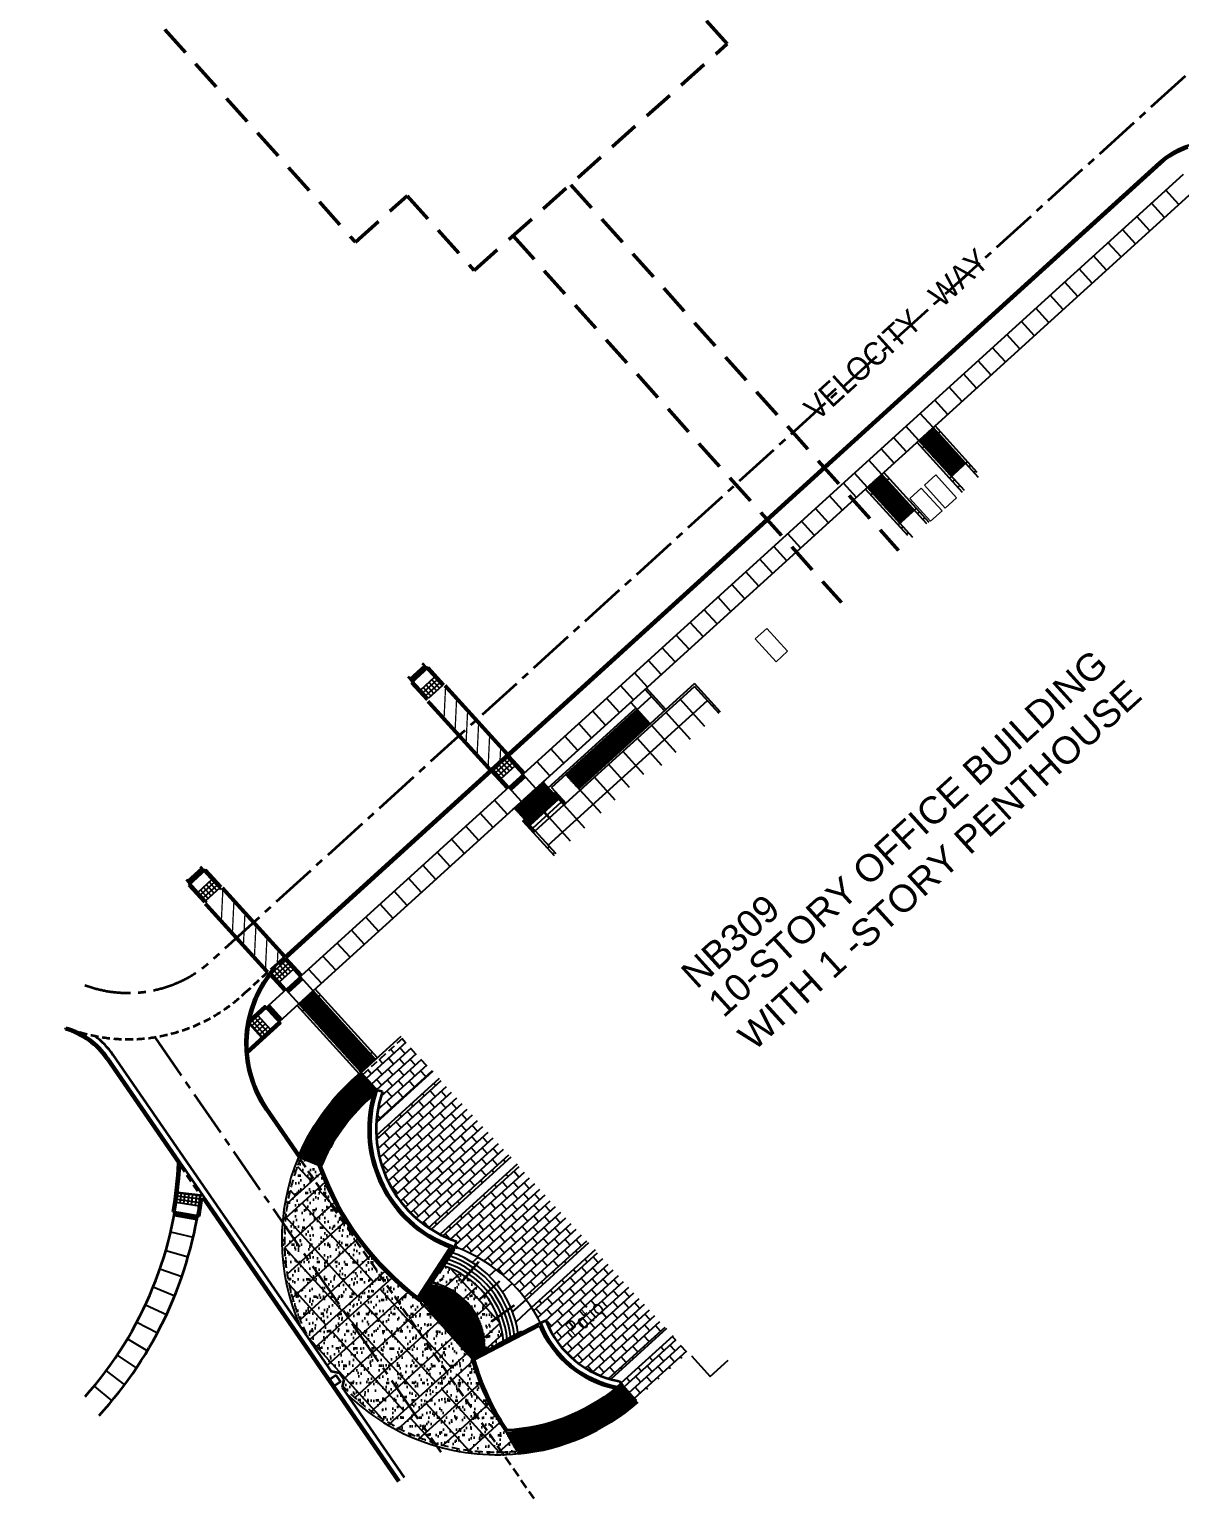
# Model space of a CAD drawing. Header units: inches. Extents: x 116991 to 143285, y 234914 to 262116.
# Drawn here: x 120919 to 124494, y 249921 to 254486 of the extents above; entities that cross this region are included whole.
import ezdxf

# ---------------------------------------------------------------- set-up
doc = ezdxf.new("R2010")
doc.units = ezdxf.units.IN
doc.header["$LTSCALE"] = 192
doc.header["$MEASUREMENT"] = 0
for name, pattern in [('CENTER2', [1.125, 0.75, -0.125, 0.125, -0.125]), ('DASHED', [0.75, 0.5, -0.25]), ('HIDDEN2', [0.1875, 0.125, -0.0625])]:
    doc.linetypes.add(name, pattern=pattern)
for name, color, linetype, lineweight in [('A-Anno-Note', 2, 'Continuous', 50), ('A-Anno-Text', 3, 'Continuous', 50), ('A-Anno-Text-Street', 3, 'Continuous', 50), ('A-Anno-Titl-Note-Office', 2, 'Continuous', 25), ('A-BLDG-Future', 4, 'DASHED', 50), ('C-CTLN', 2, 'CENTER2', 35), ('C-HINGE-SLAB-HTCH', 15, 'Continuous', 35), ('C-SITE', 3, 'Continuous', 35), ('C-SITE-CONC-HTCH', 190, 'Continuous', 35), ('C-SITE-GTTR', 140, 'Continuous', 35), ('C-SITE-WALK-PANT', 10, 'Continuous', 35), ('C-stlmt-vlt', 1, 'Continuous', 18)]:
    doc.layers.add(name, color=color, linetype=linetype, lineweight=lineweight)
for name, color, linetype in [('L-site-cm', 154, 'Continuous'), ('L-SITE-PAVE', 2, 'Continuous'), ('L-site-pvng-htch', 15, 'Continuous'), ('L-site-rail', 10, 'Continuous'), ('L-Site-Score', 11, 'Continuous')]:
    doc.layers.add(name, color=color, linetype=linetype)
doc.styles.add('lc', font='simplex.shx', dxfattribs={"width": 0.8})
doc.styles.add('Schedule-Header', font='arial.ttf')
pattern_1 = [(42.25277777791469, (123336.9643797866, 252610.1757798844), (-16.13766464241032, 17.7644527044629), []), (132.2527777778063, (123336.9643797866, 252610.1757798844), (-33.90211734687323, 1.626788062052576), [23.99999999999999, -23.99999999999999])]
pattern_2 = [(42.25277777780632, (4.463799996301532e-07, -2.165616024285555e-07), (-16.13766464237673, 17.76445270449343), []), (132.2527777778063, (4.463799996301532e-07, -2.165616024285555e-07), (-33.90211734687015, 1.626788062116702), [23.99999999999999, -23.99999999999999])]
pattern_3 = [(87.25277777770461, (0, 0), (-3.745690167586239, 0.1797363859872809), [])]
pattern_4 = [(87.25277777770461, (-4.441113176115323, -4.034416160546243), (-3.745690167586239, 0.1797363859872809), [])]

msp = doc.modelspace()

# ---------------------------------------------------------------- hatches: boundary and pattern name
at = {"layer": 'C-HINGE-SLAB-HTCH'}
h = msp.add_hatch(dxfattribs=at)
h.set_pattern_fill('ANSI31', color=256, scale=30)
h.set_pattern_definition([(87.25277777770461, (159.8801735223824, 145.2388726013014), (-3.745690167586239, 0.1797363859872809), [])])
h.paths.add_polyline_path([(123683.4276056135, 253208.6239268507), (123727.8387373748, 253248.9680884566), (123828.6991414326, 253137.9402590059), (123784.2880096713, 253097.5960974)])
h = msp.add_hatch(dxfattribs=at)
h.set_pattern_fill('ANSI31', color=256, scale=30)
h.set_pattern_definition(pattern_3)
h.paths.add_polyline_path([(123523.5474320911, 253063.3850542494), (123567.9585638524, 253103.7292158553), (123668.8189679102, 252992.7013864046), (123624.4078361489, 252952.3572247987)])
h = msp.add_hatch(dxfattribs=at)
h.set_pattern_fill('ANSI31', color=256, scale=30)
h.set_pattern_definition([(87.25277777770461, (1.3448053868633, -1.480371058685705), (-3.745690167586239, 0.1797363859872809), [])])
h.paths.add_polyline_path([(122585.9541489064, 252171.0986680877), (122808.0098077128, 252372.8194761169), (122848.3539680669, 252328.4083457335), (122626.2983092605, 252126.6875377043)])
h = msp.add_hatch(dxfattribs=at)
h.set_pattern_fill('ANSI31', color=256, scale=30)
h.set_pattern_definition(pattern_3)
h.paths.add_polyline_path([(122426.6156081656, 252066.9052754086), (122515.4378716882, 252147.5935986203), (122563.8508639527, 252094.3002423368), (122475.0286004301, 252013.6119191251)])
h = msp.add_hatch(dxfattribs=at)
h.set_pattern_fill('ANSI31', color=256, scale=30)
h.set_pattern_definition([(87.25277777770461, (-1673.965958276793, -1707.111485731264), (-3.745690167586239, 0.1797363859872809), [])])
h.paths.add_polyline_path([(121756.7899021194, 251458.4191715707), (121801.2010338808, 251498.7633331766), (121994.8530096334, 251285.5899006733), (121950.4418778721, 251245.2457390674)])
h = msp.add_hatch(dxfattribs=at)
h.set_pattern_fill('ANSI31', color=256, scale=30)
h.set_pattern_definition(pattern_4)
edge = h.paths.add_edge_path()
edge.add_line((121996.1652610261, 251194.913123071), (121968.0781303505, 251169.398084519))
edge.add_arc((122371.4606477511, 250725.3510203798), 599.9127024118671, 132.2527262266682, 157.3654387429642)
edge.add_line((121817.75427797, 250956.2287078659), (121762.3695872016, 250979.3262982929))
edge.add_arc((122371.5197464491, 250725.2867669422), 660.0000000000405, 132.2527777785375, 157.361947448212, ccw=False)
edge.add_line((121927.7339687774, 251213.8092163101), (121955.8210994201, 251239.3242548323))
edge.add_line((121955.8210994201, 251239.3242548323), (121996.1652610261, 251194.913123071))
h = msp.add_hatch(dxfattribs=at)
h.set_pattern_fill('ANSI31', color=256, scale=30, angle=180)
h.set_pattern_definition([(267.2527777777046, (244156.7910563197, 501416.2273172528), (3.745690167586239, -0.1797363859872814), [])])
edge = h.paths.add_edge_path()
edge.add_line((122149.960513436, 250561.5258799958), (122166.459981138, 250586.9735196633))
edge.add_arc((122139.2568028657, 250394.1355552393), 194.7472552599718, -5.10373334694799, 81.97040838720648, ccw=False)
edge.add_line((122333.231938038, 250376.8109956156), (122294.3282888851, 250356.5903615759))
edge.add_arc((123771.0742993591, 251775.4862610628), 2047.936608645794, 217.3851564699573, 223.8554778432173, ccw=False)
edge.add_line((122143.8413233419, 250532.0405667144), (122132.5514804814, 250534.6753896922))
edge.add_line((122132.5514804814, 250534.6753896922), (122149.960513436, 250561.5258799958))
h = msp.add_hatch(dxfattribs=at)
h.set_pattern_fill('ANSI31', color=256, scale=30)
h.set_pattern_definition(pattern_4)
edge = h.paths.add_edge_path()
edge.add_arc((122373.2681595634, 250717.3117679154), 591.9493594581027, 272.7240644383629, 311.2584009769951)
edge.add_line((122763.6327437645, 250272.317907773), (122804.5856601155, 250227.2366545838))
edge.add_arc((122371.7060553289, 250724.8530245183), 659.5504558917041, 275.4705156561354, 311.02021246990955, ccw=False)
edge.add_line((122434.5833153673, 250068.3065645956), (122401.4011353308, 250126.0313100637))
at = {"layer": 'C-SITE-CONC-HTCH'}
h = msp.add_hatch(dxfattribs=at)
h.set_pattern_fill('AR-SAND', color=256, scale=20)
h.set_pattern_definition([(79.7527777777046, (-2.764863893389702e-10, 8.731149137020111e-11), (-26.84456528339259, 27.67700335559601), [0, -30.4, 0, -34, 0, -32.5]), (49.75277777770459, (-2.764863893389702e-10, 8.731149137020111e-11), (-11.75311016174844, 65.57828605205998), [0, -16.4, 0, -27.4, 0, -10.5]), (9.752777777704592, (-18.20856402241162, -16.54110625831651), (46.02475159173679, 41.96292250211992), [0, -10, 0, -36, 0, -47]), (359.7527777777046, (-18.20856402241162, -16.54110625831651), (32.6987999658669, 53.41940756684056), [0, -5, 0, -23.6, 0, -27])])
edge = h.paths.add_edge_path()
edge.add_line((122211.2101691436, 250641.7750954542), (122137.9307020282, 250528.7539054576))
edge.add_arc((122657.0362290505, 251255.5275074448), 893.1239649290101, 214.5009793780795, 234.4632866216652, ccw=False)
edge.add_arc((125028.0102210348, 252431.5097574169), 3533.015340349829, 204.6812632516353, 208.4272554673013, ccw=False)
edge.add_line((121817.75427797, 250956.2287078658), (121754.9271022103, 250982.2644139677))
edge.add_arc((122371.5197464474, 250725.2867669421), 667.9999999985605, 157.3750643152811, 203.6243191304025)
edge.add_line((121759.5030099446, 250457.5938192605), (121857.2764204084, 250315.7484639192))
edge.add_line((121857.2764204084, 250315.7484639192), (121882.3123229352, 250311.1437289251))
edge.add_line((121882.3123229352, 250311.1437289251), (121896.0474586019, 250292.0050635261))
edge.add_line((121896.0474586019, 250292.0050635261), (121891.3283663042, 250266.3474013731))
edge.add_line((121891.3283663042, 250266.3474013731), (121903.581423098, 250248.5712065294))
edge.add_arc((122374.8145015329, 250734.68085447), 677.0252610000153, 225.8902726523608, 275.4554900828273)
edge.add_arc((123208.8312697995, 250611.2870618972), 946.2997348564519, 195.524571601887, 215.5778105708947, ccw=False)
edge.add_arc((122255.1355155644, 250554.9232148003), 201.32762539456, 282.0182374829253, 312.9091454782359)
edge.add_arc((122128.0794350348, 250390.497356503), 264.6719120835017, 3.675427270661316, 71.69412854991657)
at = {"layer": 'L-site-pvng-htch'}
h = msp.add_hatch(dxfattribs=at)
h.set_pattern_fill('AR-B816', color=256, scale=2.999999999999999, angle=1.017204998225662e-10, style=0)
h.set_pattern_definition(pattern_2)
edge = h.paths.add_edge_path()
edge.add_line((122079.3662384329, 251351.5556898968), (121955.8210994602, 251239.3242547881))
edge.add_line((121955.8210994602, 251239.3242547881), (121996.1652610661, 251194.9131230269))
edge.add_line((121996.1652610661, 251194.9131230269), (121999.5272744932, 251191.2121954242))
edge.add_line((121999.5272744932, 251191.2121954242), (122016.3561408583, 251185.6110787044))
edge.add_arc((122362.6585403559, 251067.1743804198), 365.9953598044509, 161.1191227821787, 176.5435382600546)
edge.add_line((121997.3289626474, 251089.2402601825), (122172.8307284294, 251248.6703697084))
edge.add_line((122172.8307284294, 251248.6703697084), (122079.3662384329, 251351.5556898968))
h = msp.add_hatch(dxfattribs=at)
h.set_pattern_fill('AR-B816', color=256, scale=2.999999999999999, angle=1.017204998225662e-10, style=0)
h.set_pattern_definition(pattern_1)
edge = h.paths.add_edge_path()
edge.add_line((122193.0028091923, 251226.4648038718), (121997.138047221, 251048.5364490532))
edge.add_arc((122362.6585366749, 251067.1743809575), 365.9953561402602, 182.9189903718316, 207.0880237469143)
edge.add_arc((122362.6585366767, 251067.1743809587), 365.9953561424268, 207.0880237469458, 237.786987612618)
edge.add_line((122167.5579629794, 250757.5159128672), (122414.8956980254, 250982.2035791853))
edge.add_line((122414.8956980254, 250982.2035791853), (122193.0028091923, 251226.4648038718))
h = msp.add_hatch(dxfattribs=at)
h.set_pattern_fill('AR-B816', color=256, scale=2.999999999999999, angle=1.017204998225662e-10, style=0)
h.set_pattern_definition(pattern_1)
edge = h.paths.add_edge_path()
edge.add_line((122435.0677788284, 250959.9980133049), (122194.946823733, 250741.8662469391))
edge.add_arc((122407.5622173777, 251166.7274916463), 475.0919730629039, 243.4150180364992, 249.1961607701745)
edge.add_line((122238.8239905516, 250722.6106222567), (122247.0507418943, 250719.9381700173))
edge.add_arc((121901.0743723061, 250821.3530017225), 360.5337937048506, 340.73191107193287, 343.66274245697224, ccw=False)
edge.add_arc((122081.1750212929, 250254.2407950354), 475.9261837335755, 36.740158243365215, 70.32488924682872, ccw=False)
edge.add_line((122462.5615981847, 250538.9336318436), (122656.9606676615, 250715.7367886184))
edge.add_line((122656.9606676615, 250715.7367886184), (122435.0677788284, 250959.9980133049))
h = msp.add_hatch(dxfattribs=at)
h.set_pattern_fill('AR-B816', color=256, scale=2.999999999999999, angle=1.017204998225662e-10, style=0)
h.set_pattern_definition([(42.25277777791469, (92134.58722496351, 216576.9815134578), (-16.13766464241032, 17.7644527044629), []), (132.2527777778063, (92134.58722496351, 216576.9815134578), (-33.90211734687323, 1.626788062052576), [23.99999999999999, -23.99999999999999])])
edge = h.paths.add_edge_path()
edge.add_line((122677.1327484646, 250693.5312227379), (122479.8247019845, 250514.2917528643))
edge.add_arc((121635.6128422722, 249981.537034234), 998.259111805072, 29.127638581640326, 32.25469409801582, ccw=False)
edge.add_line((122507.62963197, 250467.4464628181), (122524.1674105041, 250473.9574617752))
edge.add_arc((122808.8944074149, 250586.0557388302), 305.999160927838, 201.4897789784004, 254.1857826938246)
edge.add_line((122725.5038213812, 250291.6385235565), (122899.0256372977, 250449.2699980515))
edge.add_line((122899.0256372977, 250449.2699980515), (122677.1327484646, 250693.5312227379))
h = msp.add_hatch(dxfattribs=at)
h.set_pattern_fill('AR-B816', color=256, scale=2.999999999999999, angle=1.017204998225662e-10, style=0)
h.set_pattern_definition(pattern_2)
edge = h.paths.add_edge_path()
edge.add_line((122764.0842218335, 250271.8209175962), (122756.9498474816, 250279.6744861615))
edge.add_line((122756.9498474816, 250279.6744861615), (122919.1977181005, 250427.0644321708))
edge.add_line((122919.1977181005, 250427.0644321708), (122966.938309335, 250374.5112595872))
edge.add_line((122966.938309335, 250374.5112595872), (122819.7466372914, 250240.79873373))
edge.add_arc((122283.9329456323, 250824.5268225139), 792.3602676842328, 311.078383192205, 312.5493380883291, ccw=False)
edge.add_line((122804.5856601155, 250227.2366545838), (122764.0842218335, 250271.8209175962))

# ---------------------------------------------------------------- linework, layer by layer
for p in [(122276.1704459287, 250609.9755801611), (122335.1650191679, 250555.5377921338), (122375.0736206869, 250485.887695495)]:
    msp.add_point(p)
at = {"layer": 'A-BLDG-Future'}
for p, q in [((122601.9530143557, 254003.740374448), (123620.128268152, 252867.408802776)), ((122423.2090732163, 253843.5823165613), (123442.4795872284, 252706.028382867))]:
    msp.add_line(p, q, dxfattribs=at)
at = {"layer": 'A-BLDG-Future', "elevation": 1589.872650146478}
msp.add_lwpolyline([(121351.76314176, 256720.9186253995), (121280.2655653042, 256656.8554022448), (121136.1233132064, 256817.7249492702), (120251.3408045667, 256024.942562732), (120731.8149782264, 255488.7107393139), (120570.945431201, 255344.568487216), (121932.2889232365, 253825.244987532), (122093.1584702619, 253969.3872396298), (122301.3639455144, 253737.0201161487), (123087.8372865273, 254441.7155708494), (122967.7187431124, 254575.7735267039), (123137.5254871948, 254727.9236816961)], close=True, dxfattribs=at)
at = {"layer": 'C-CTLN'}
for p, q in [((124670.7276933993, 254486.4973093578), (121483.8309092768, 251591.4420882659)), ((121308.7017703847, 251354.7543023868), (122197.7340284449, 250064.9854791825))]:
    msp.add_line(p, q, dxfattribs=at)
msp.add_arc((121226.4817058281, 251876.3133699757), 384.0000000000064, 249.4638905258779, 312.0943098757016, dxfattribs=at)
at = {"layer": 'C-SITE'}
for p, q in [((124430.0290798676, 254073.2949649256), (121708.4094621873, 251600.9089362276)), ((122158.7593300125, 252504.488427566), (122105.465971899, 252456.0754336388)), ((122202.7312107648, 252447.1606532886), (122140.476357272, 252515.6912260208)), ((122158.7593300125, 252504.488427566), (122207.1723239427, 252451.1950694491)), ((122158.3200790034, 252406.8164916826), (122096.6097413716, 252474.747657594)), ((122105.4659718991, 252456.0754336388), (122153.8789658292, 252402.782075522)), ((122452.8650127182, 252171.8116363716), (122400.4176026306, 252229.5461076613)), ((122408.4538809568, 252131.4674747658), (122356.0064708692, 252189.2019460554)), ((121470.6550863688, 251773.3983531421), (121407.0634122502, 251843.4005072529)), ((121466.7511895686, 251875.8512561313), (121413.4578314551, 251827.4382622042)), ((121515.0779063518, 251813.7296482728), (121451.2522633738, 251883.9893569201)), ((121466.7511895686, 251875.8512561313), (121515.1641834988, 251822.5578980144)), ((121413.4578314551, 251827.4382622042), (121461.8708253853, 251774.1449040873)), ((121760.8568722749, 251543.1744649379), (121708.4094621873, 251600.9089362276)), ((121765.2979854511, 251547.2088810985), (121716.884991524, 251600.502239212)), ((121716.4457405136, 251502.830303332), (121667.2842756751, 251556.9475833948)), ((121712.0046273375, 251498.7958871715), (121667.6531539975, 251547.618295369)), ((121031.7302597256, 251378.4970390892), (121033.410008136, 251384.2571124636)), ((121601.8095385346, 251398.6919651475), (121642.1537001405, 251354.2808333863)), ((121158.884215654, 251286.6567664833), (121381.4347317181, 250963.7902848624)), ((121163.8243219086, 251290.0619610729), (122069.2919034001, 249976.449494887)), ((121922.354747235, 251219.7307005495), (121950.4418778726, 251245.2457390671)), ((121927.7339687825, 251213.8092163147), (121955.8210994201, 251239.3242548323)), ((121997.2021882695, 251185.0469921633), (121973.457351936, 251163.4766003188)), ((121999.3244922569, 251191.4354195186), (122016.3561408583, 251185.6110787044)), ((121653.4135083142, 251129.535862615), (121754.9271022103, 250982.2644139677)), ((121658.3536145688, 251132.9410572045), (121757.6985569737, 250988.8157925754)), ((121762.3695872016, 250979.3262982929), (121754.9859489076, 250982.4055653395)), ((121451.2037921889, 250862.5724064156), (121379.7469841422, 250871.3998966467)), ((121451.2037921878, 250862.5724064063), (121456.1438984424, 250865.9776009961)), ((121456.3149848979, 250855.1573132808), (122064.3517413489, 249973.0443812447)), ((121364.9506911879, 250813.1099310979), (121447.6756106346, 250798.5295434987)), ((122126.1657728606, 250546.8842803791), (122226.5452727348, 250701.7026895958)), ((122127.7119763913, 250538.2401553491), (122235.6819417505, 250704.7655743942)), ((122132.5514804815, 250534.6753896936), (122241.5366832316, 250702.7666407865)), ((122241.5366832316, 250702.7666407865), (122247.0507418935, 250719.9381700148)), ((122507.5518336875, 250467.4158332789), (122524.1674105041, 250473.9574617752)), ((122294.3282888851, 250356.590361576), (122507.5518336874, 250467.4158332789)), ((122301.4028650713, 250353.5053942982), (122504.3414450285, 250458.9851332798)), ((122742.4669303602, 250263.8984646814), (122758.253522217, 250278.239392008)), ((122747.8461519077, 250257.9769804466), (122763.6327437644, 250272.3179077731)), ((122751.7047775002, 250285.4482954258), (122763.6327437645, 250272.3179077731))]:
    msp.add_line(p, q, dxfattribs=at)
at = {"layer": 'C-SITE', "linetype": 'HIDDEN2'}
for p, q in [((122360.0408870327, 252184.7608328761), (122404.4520187941, 252225.104994482)), ((121589.0528209924, 251492.4824352551), (121708.4094621874, 251600.9089362276)), ((121387.0586442453, 250955.6313603958), (121451.2037921993, 250862.5724064143))]:
    msp.add_line(p, q, dxfattribs=at)
at = {"layer": 'C-SITE', "color": 15, "linetype": 'DASHED', "ltscale": 0.3}
msp.add_line((121760.3419921281, 250974.408730292), (122486.5295151537, 249920.8878726333), dxfattribs=at)
at = {"layer": 'C-SITE'}
for points in [[(124518.9721091309, 254118.1574514891, 0.1060790302354106), (124434.0634960282, 254068.8538517494), (123426.6482355148, 253153.6931147345)], [(121996.165261026, 251194.913123071), (121968.0781303885, 251169.3980845536, 0.1100017984343916), (121817.7542779699, 250956.2287078658, 0.1100017984343916)]]:
    msp.add_lwpolyline(points, format="xyb", dxfattribs=at)
for points in [[(123426.6482355147, 253153.6931147345), (122408.8931319672, 252229.1394106458), (122457.3061258943, 252175.8460525322)], [(122404.0127677807, 252127.4330586052), (122355.5997738537, 252180.7264167187), (121716.8849915241, 251600.5022392121)], [(121596.9855804732, 251305.1429296053), (121699.4814744146, 251398.2527141371), (121651.0684804876, 251451.5460722507), (121603.8047124974, 251408.6105059124)], [(121655.1028966482, 251447.1049590745), (121601.8095385346, 251398.6919651475)], [(121695.447058254, 251402.6938273132), (121596.4484627648, 251312.7610744928)]]:
    msp.add_lwpolyline(points, dxfattribs=at)
msp.add_lwpolyline([(121872.4321104316, 250304.3333397449), (121852.6716854132, 250290.7125613866), (121866.2924637715, 250270.9521363681), (121886.05288879, 250284.5729147264)], close=True, dxfattribs=at)
for centre, radius, start, end in [((124591.405726291, 253895.6504378803), 240.0000000000122, 42.25277777770147, 132.2527777776842), ((121949.8198835916, 251333.8475379908), 360.0000000000195, 132.2527777774677, 214.578333333541), ((121949.8198835918, 251333.8475379909), 354.0000000001339, 142.8522704461132, 214.5783333335303), ((120966.2200717237, 251153.854177489), 240, 34.57833333355162, 73.74229788469763), ((120966.2200717237, 251153.854177489), 234, 34.57833333355162, 73.74229788469763), ((120535.2590762102, 250052.0614585516), 1422.818066716276, 68.97650330430491, 69.21849374609857), ((122371.5197464492, 250725.2867669418), 668.0000000003664, 132.2527777785218, 157.369580723047), ((122371.5197464489, 250725.2867669421), 659.9999999999941, 132.2527777785241, 157.3619474481993), ((122371.5218858242, 250725.3078362075), 591.9858435630861, 132.2542818816255, 157.3495279000927), ((122362.6585366757, 251067.1743809577), 389.9953561411446, 163.6244028117152, 249.5730713779417), ((122362.685311016, 251067.176324199), 384.0200611672277, 161.1207667710922, 252.8062512612613), ((122362.6215978499, 251067.1715991168), 365.9613053733303, 161.1168391151483, 251.5908386932709), ((120224.5285873992, 251014.1109887246), 1164, 318.2238708666966, 357.6085669834804), ((120224.5285873992, 251014.1109887246), 1158, 350.0041967520541, 357.5094368599495), ((122661.4300298372, 251257.9331937401), 895.9990910070221, 199.6774136149126, 233.8240539537165), ((122661.4300298372, 251257.9331937401), 889.9990910070221, 200.0170596579882, 233.0282536331253), ((120224.5285873992, 251014.1109887246), 1236, 317.5007272229066, 352.9575874481747), ((120224.5285873876, 251014.1109887166), 1242, 350.0041967514585, 352.6470032036853), ((122808.8944669756, 250586.0558046034), 305.9992404431003, 201.4897863523014, 259.2283722306399), ((122808.8944669756, 250586.0558046034), 329.9992404430913, 202.6476841328132, 258.1930573762858), ((122808.6446396312, 250585.5235327164), 323.4289820930206, 201.4182617282445, 258.974155251094), ((123023.7707941371, 250555.2052054322), 755.9988258379221, 195.2314270166439, 214.589383881853), ((123023.7707941371, 250555.2052054322), 749.9988258379221, 195.6008139001811, 214.1549406411756), ((122371.5197464489, 250725.2867669421), 599.9999999999941, 272.8546433265041, 308.8446297557934), ((122371.5197464489, 250725.2867669421), 591.9999999999941, 273.0608033803541, 308.8216721676821), ((122371.5197464489, 250725.2867669421), 659.9999999999941, 275.6870573476623, 311.0077020120697), ((122371.5197464489, 250725.2867669421), 667.9999999999941, 275.8134151984026, 311.0226154046296)]:
    msp.add_arc(centre, radius, start, end, dxfattribs=at)
at = {"layer": 'C-SITE', "linetype": 'HIDDEN2'}
for centre, radius, start, end in [((121949.8198835928, 251333.8475379892), 354.000000001948, 132.2527777774336, 141.8658380239032), ((121226.4817058281, 251876.3133699758), 528.0000000000063, 249.4638905264999, 313.3684815897838)]:
    msp.add_arc(centre, radius, start, end, dxfattribs=at)
at = {"layer": 'C-SITE-GTTR'}
for p, q in [((121178.6446406724, 251300.2775448417), (121857.2764204083, 250315.7484639192)), ((121882.312322941, 250311.143728924), (121857.2764204084, 250315.7484639192)), ((121882.312322941, 250311.143728924), (121895.9331012992, 250291.3833039056)), ((121895.9331012992, 250291.3833039056), (121891.3283663042, 250266.3474013731)), ((121891.3283663042, 250266.3474013731), (122084.1122062926, 249986.6651016813))]:
    msp.add_line(p, q, dxfattribs=at)
msp.add_arc((120966.2200717237, 251153.854177489), 258, 34.57833333355162, 52.47927778405128, dxfattribs=at)
at = {"layer": 'C-SITE-WALK-PANT'}
for points, const_width in [([(122404.8587158081, 252233.5805238221), (122210.503724807, 252447.5278403667)], 12), ([(122212.541939979, 252445.284159027), (122207.6615757925, 252343.5778069865)], 4), ([(122351.5653576948, 252185.1675298954), (122157.7058873684, 252398.569373858)], 12), ([(122246.7750962824, 252407.6000641127), (122241.8947320959, 252305.8937120723)], 4), ([(122281.0082525857, 252369.9159691984), (122276.1278883993, 252268.2096171581)], 4), ([(122315.2414088891, 252332.231874284), (122310.3610447026, 252230.5255222439)], 4), ([(122349.4745651924, 252294.5477793698), (122344.594201006, 252192.8414273297)], 4), ([(122383.7077214958, 252256.8636844555), (122381.5755551748, 252212.4295295098)], 4), ([(121712.8505753642, 251604.9433523875), (121518.4955843631, 251818.890668932)], 12), ([(121520.5337995351, 251816.6469875923), (121515.6534353486, 251714.9406355518)], 4), ([(121659.5572172509, 251556.5303584607), (121465.6977469244, 251769.9322024234)], 12), ([(121554.7669558385, 251778.962892678), (121549.8865916519, 251677.2565406376)], 4), ([(121588.5934151263, 251732.8032684269), (121584.1197479553, 251639.5724457234)], 4), ([(121623.2332684452, 251703.5947028494), (121618.3529042587, 251601.8883508092)], 4), ([(121657.4664247485, 251665.9106079351), (121652.586060562, 251564.204255895)], 4), ([(121691.6995810519, 251628.2265130208), (121689.5674147308, 251583.7923580752)], 4)]:
    msp.add_lwpolyline(points, dxfattribs=dict(at, const_width=const_width))
at = {"layer": 'C-stlmt-vlt'}
for points in [[(123700.3654330307, 253069.9954244134), (123735.8943384396, 253102.270753698), (123800.4449967728, 253031.2129431402), (123764.9160913639, 252998.9376138555)], [(123655.1735488563, 253028.9420081616), (123690.7024542651, 253061.2173374462), (123755.2531126044, 252990.1595268817), (123719.7242071956, 252957.8841975971)], [(123174.914713096, 252592.6630998299), (123210.4436185049, 252624.9384291146), (123274.9942769072, 252553.8806184807), (123239.4653714982, 252521.605289196)]]:
    msp.add_lwpolyline(points, close=True, dxfattribs=at)
at = {"layer": 'L-site-cm'}
for p, q in [((122976.1838463672, 250364.3337085564), (123034.1785786753, 250300.4927066492)), ((123034.1785786753, 250300.4927066492), (123090.1234156947, 250351.3143690617))]:
    msp.add_line(p, q, dxfattribs=at)
at = {"layer": 'L-SITE-PAVE'}
for p, q in [((123869.0432038775, 253093.5292364016), (123727.8386382144, 253248.9681976131)), ((123864.9010807859, 253109.9865464055), (123733.7601224492, 253254.3474191606)), ((123818.7105878814, 253047.8058532483), (123677.5060222182, 253203.2448144598)), ((123824.6320721162, 253053.1850747957), (123683.427506453, 253208.6240360073)), ((123778.3664262758, 253092.2169850093), (123834.6205265074, 253143.3195897094)), ((123838.8075254186, 253126.8128800934), (123844.7290096534, 253132.1921016408)), ((123707.8183236869, 252949.7706261883), (123567.9585638524, 253103.7292158553)), ((123715.0846137505, 252953.6694761912), (123573.8800480873, 253109.1084374027)), ((123788.4749094225, 253081.0894969401), (123794.3963936573, 253086.4687184875)), ((123854.9451900609, 253109.0484273888), (123860.8666742957, 253114.4276489362)), ((123648.7669158856, 252913.6449492773), (123517.6259478563, 253058.005832702)), ((123664.7519977543, 252907.9460930379), (123523.5474320911, 253063.3850542494)), ((123804.6125740648, 253063.3250442355), (123810.5340582996, 253068.7042657829)), ((123618.4863519136, 252946.9780032518), (123674.7404521451, 252998.0806079519)), ((123678.9274510777, 252981.5738983121), (123684.8489353125, 252986.9531198594)), ((123628.5948350817, 252935.850515159), (123634.5163193165, 252941.2297367064)), ((123695.0651157201, 252963.8094456075), (123700.9865999549, 252969.1886671549)), ((123644.7324997241, 252918.0860624545), (123650.6539839589, 252923.4652840019)), ((122178.5247137999, 252473.8073323486), (122134.1135820402, 252433.463170744)), ((122202.7312107635, 252447.1606532919), (122158.3200790038, 252406.8164916873)), ((122630.3327266042, 252122.2464232258), (122985.5986480195, 252444.9787055567)), ((122892.7650995788, 252368.7525076138), (122832.2372782522, 252435.3819514086)), ((122897.2062127553, 252372.7869237741), (122836.6783914283, 252439.4163675692)), ((122897.2062127553, 252372.7869237741), (122986.0053450116, 252453.4542349193)), ((123062.2409766413, 252360.6103008252), (122985.5986480187, 252444.9787055576)), ((123066.6820898174, 252364.6447169858), (122986.0053450116, 252453.4542349193)), ((122787.8261464908, 252395.0377898027), (122808.0098067033, 252372.8194772281)), ((122531.5871169785, 252129.8163978586), (122803.9753905206, 252377.2605903841)), ((122541.543017347, 252130.7545062596), (122808.0098067034, 252372.8194772281)), ((122626.2983104173, 252126.6875363781), (122897.2062127311, 252372.7869238007)), ((122848.3539683092, 252328.4083454668), (122808.0098067034, 252372.8194772281)), ((123042.0493136559, 252382.8374229078), (123046.490426832, 252386.8718390683)), ((123058.1869782982, 252365.0729702033), (123062.6280914743, 252369.1073863638)), ((122404.452018794, 252225.1049944819), (122360.0408870342, 252184.7608328774)), ((122428.6585157575, 252198.4583154251), (122384.2473839977, 252158.1141538206)), ((122585.9541489063, 252171.0986680876), (122630.3327266042, 252122.2464232259)), ((122515.4378738685, 252147.5935962202), (122521.3593581033, 252152.9728177676)), ((122580.0001108787, 252076.5230397747), (122515.4378718704, 252147.5935984197)), ((122541.543017347, 252130.7545062596), (122585.9215950817, 252081.9022613572)), ((122585.9100128299, 252081.9150111798), (122579.9885285951, 252076.5357896324)), ((122579.9885285951, 252076.5357896324), (122585.9100126483, 252081.9150113799)), ((122580.0001108787, 252076.5230397747), (122585.9215950817, 252081.9022613572)), ((122420.6941239308, 252061.5260538611), (122426.6156081656, 252066.9052754086)), ((122555.7169197238, 251924.7896599158), (122426.6156062744, 252066.9052774904)), ((122529.6037781273, 251941.6375542604), (122535.5252623621, 251947.0167758078)), ((122545.7414427696, 251923.8731015558), (122551.6629270044, 251929.2523231032)), ((121486.516573356, 251845.170160914), (121442.1054415962, 251804.8259993094)), ((121510.7230703194, 251818.5234818573), (121466.3119385597, 251778.1793202527)), ((121671.3751722197, 251552.4442962217), (121715.786303981, 251592.7884578277)), ((121739.9928009437, 251566.1417787718), (121695.5816691839, 251525.7976171673)), ((121994.8530096338, 251285.5899006729), (121760.8568722749, 251543.1744649379)), ((121950.7550272197, 251244.9010221025), (121716.4457405136, 251502.830303332)), ((121801.2010338808, 251498.7633331766), (121756.7899021194, 251458.4191715707)), ((122000.7744938686, 251290.9691222204), (121807.1225181156, 251504.142554724)), ((121944.8335429848, 251239.5218005551), (121750.8684178846, 251453.0399500233)), ((121994.8530096334, 251285.5899006733), (122073.9870168453, 251357.4771741757)), ((121978.7153449911, 251303.3543533779), (121984.6368292262, 251308.7335749249)), ((121950.4418778727, 251245.2457390669), (121994.8530096338, 251285.5899006729)), ((122172.8307283893, 251248.6703697524), (121997.3289626074, 251089.2402602266)), ((121987.2830346738, 251186.8442907497), (121946.9388730679, 251231.2554225111)), ((121996.1652610261, 251194.9131230709), (121950.4418778727, 251245.2457390671)), ((122193.0028091923, 251226.4648038719), (121997.138047221, 251048.5364490532)), ((121999.324492255, 251191.4354195128), (121996.1652610261, 251194.913123071)), ((121821.4379644011, 250964.8713807377), (121766.42183309, 250988.8333129701)), ((122414.8956980254, 250982.2035791854), (122167.5579629794, 250757.5159128671)), ((121826.1440915356, 250933.7317237596), (121721.3003783352, 250838.4891226145)), ((122435.0677788284, 250959.9980133048), (122194.946823733, 250741.8662469391)), ((121838.2283522951, 250904.1789837374), (121714.9163170066, 250792.1593057341)), ((122656.9606676614, 250715.7367886184), (122462.4696860432, 250539.0564095748)), ((122677.1327484645, 250693.5312227378), (122479.8247019845, 250514.2917528643)), ((122024.6080627599, 250627.6567165958), (121789.4986111078, 250414.0775229025)), ((122046.1026626971, 250606.6525595411), (121806.6784663764, 250389.1537459397)), ((122132.5514804807, 250534.6753896924), (122294.3282888851, 250356.590361576)), ((122420.6547253, 250501.0706734119), (122462.4696860432, 250539.0564095748)), ((122479.8247019846, 250514.2917528643), (122430.6493762239, 250469.6196805517)), ((122381.8836715582, 250465.8500970438), (122034.8531449344, 250150.5990531472)), ((122389.4810333606, 250432.221347934), (122322.136726719, 250371.0441276596)), ((122899.0256372975, 250449.2699980513), (122725.5038213812, 250291.6385235564)), ((122919.1977181005, 250427.0644321708), (122756.9498474815, 250279.6744861615)), ((122296.7316360076, 250347.965520008), (122061.6686296797, 250134.4285183868)), ((122754.7505174122, 250264.2490754519), (122795.7034337633, 250219.1678222626)), ((122763.6327437644, 250272.3179077731), (122804.5856601156, 250227.2366545838))]:
    msp.add_line(p, q, dxfattribs=at)
at = {"layer": 'L-SITE-PAVE', "linetype": 'HIDDEN2'}
msp.add_line((121955.8210994201, 251239.3242548322), (122079.3662383928, 251351.5556899409), dxfattribs=at)
at = {"layer": 'L-SITE-PAVE'}
for points in [[(124504.6820558337, 254035.7325744367), (121604.7702555621, 251401.3815531288)], [(124545.0262174396, 253991.3214426754), (121801.2010338808, 251498.7633331766)], [(123749.8977868523, 253236.5829667195), (123743.9763026175, 253231.203745172)], [(123699.5651708561, 253190.8595835661), (123693.6436866213, 253185.4803620187)], [(123590.0177125115, 253091.3439849383), (123584.0962282766, 253085.9647633909)], [(123539.6850965154, 253045.620601785), (123533.7636122805, 253040.2413802376)], [(122852.8160560707, 252421.6519148647), (122848.3749428945, 252417.6174987042)], [(122563.8508639527, 252094.3002423368), (122475.0285982499, 252013.6119215252)], [(122571.9196962739, 252085.4180159846), (122483.097430571, 252004.729695173)], [(122458.8909336075, 252031.3763742298), (122452.9694492554, 252025.9971528678), (122549.7954396343, 251919.410433805)], [(121823.260182758, 251486.3781020195), (121817.3386985231, 251480.998880472)], [(121756.7899021194, 251458.4191715707), (121645.1144171679, 251356.9704213675)], [(121772.9275667618, 251440.6547188661), (121767.0060825269, 251435.2754973187)]]:
    msp.add_lwpolyline(points, dxfattribs=at)
for centre, radius, start, end in [((122371.519746449, 250725.2867669421), 667.9999999999941, 157.3750643153324, 203.6243191303484), ((122075.6065436018, 250249.1815424431), 483.3708789309508, 25.88672296585856, 68.95729002062922), ((122128.703466301, 250390.9793979037), 276.0186317739957, 4.678124101810371, 72.79682512929655), ((122128.703466301, 250390.9793979037), 288.0186317739957, 5.677281498063189, 72.12444809166273), ((122128.703466301, 250390.9793979037), 300.0186317739957, 6.59039169373993, 71.50773278809139), ((122128.7034663011, 250390.9793979038), 312.0186317738783, 7.428363271493583, 70.93997209441008), ((122128.703466301, 250390.9793979037), 264.0186317739957, 3.57971382041418, 73.53287445942222), ((122128.703466301, 250390.9793979037), 205.0186317739957, 356.037251785118, 78.4836177047491), ((122371.519746449, 250725.2867669421), 667.9999999999941, 225.5323475367911, 275.8134151983976), ((124513.0892138324, 250664.464388041), 2148, 194.4503787819712, 196.0705347951419)]:
    msp.add_arc(centre, radius, start, end, dxfattribs=at)
at = {"layer": 'L-SITE-PAVE', "linetype": 'HIDDEN2'}
for start, end in [(157.3619474481998, 208.1334914893854), (223.4372693928949, 275.6870573476623)]:
    msp.add_arc((122371.5197464489, 250725.2867669421), 659.9999999999941, start, end, dxfattribs=at)
at = {"layer": 'L-site-rail'}
for p, q in [((122549.1935704787, 252113.4095003076), (122550.6739415373, 252114.7543056944)), ((122581.4688996538, 252077.8805950192), (122549.1935704787, 252113.4095003076)), ((122582.9492707125, 252079.2254004062), (122550.6739415374, 252114.7543056944)), ((122502.5618762054, 252071.0481352138), (122504.0422472641, 252072.3929406008)), ((122534.837210029, 252035.5192262552), (122502.5618780967, 252071.048133132)), ((122536.3175810877, 252036.8640316421), (122504.0422491554, 252072.3929385189)), ((122581.4688996539, 252077.8805950192), (122582.9492707125, 252079.2254004061)), ((122455.9301869512, 252028.6867670056), (122457.4105580099, 252030.0315723925)), ((122488.2055207748, 251993.157858047), (122455.9301888425, 252028.6867649238)), ((122489.6858918335, 251994.5026634338), (122457.4105599012, 252030.0315703106)), ((122534.837210029, 252035.5192262553), (122536.3175810877, 252036.8640316421)), ((122488.2055207748, 251993.1578580471), (122489.6858918335, 251994.5026634338)), ((121924.3719553153, 251217.5101439615), (121952.459085953, 251243.0251824791)), ((121925.7167607022, 251216.0297729028), (121953.8038913398, 251241.5448114204)), ((121952.459085953, 251243.0251824791), (121953.8038913398, 251241.5448114204)), ((121998.1824691064, 251192.692566483), (121970.0953384688, 251167.1775279655)), ((121999.5272744932, 251191.2121954243), (121971.4401438557, 251165.6971569068)), ((121998.1824691064, 251192.692566483), (121999.5272744933, 251191.2121954243)), ((121757.746808569, 250981.2313579412), (121759.6007228414, 250980.4810234352)), ((121819.4260593196, 250952.4353611266), (121821.2833566738, 250951.6934402832)), ((122191.5639819827, 250622.9349764404), (122238.8896847572, 250695.9268724729)), ((122193.242118571, 250621.846924236), (122240.5678213437, 250694.8388202695)), ((122238.8896847572, 250695.9268724729), (122240.5678213437, 250694.8388202695)), ((122314.4286385328, 250656.5990207018), (122259.7720714865, 250592.1994620434)), ((122315.9553004386, 250655.3070146147), (122261.296914142, 250590.9053124159)), ((122314.4286385328, 250656.5990207018), (122315.9534811932, 250655.3048710702)), ((122191.5639819845, 250622.9349764393), (122193.2421185709, 250621.846924236)), ((122259.7720714865, 250592.1994620434), (122261.296914142, 250590.9053124159)), ((122378.7217789283, 250596.9948929478), (122316.7813038987, 250539.973148923)), ((122380.0763481726, 250595.5234777203), (122318.135873143, 250538.5017336955)), ((122378.7217789282, 250596.9948929478), (122380.0763481726, 250595.5234777203)), ((122316.7813038987, 250539.973148923), (122318.135873143, 250538.5017336955)), ((122424.677089297, 250522.3408171656), (122354.2309416825, 250472.3124715088)), ((122425.8410783379, 250520.7144317452), (122355.3949307234, 250470.6860860884)), ((122424.677089297, 250522.3408171656), (122425.8410783379, 250520.7144317452)), ((122354.2309416825, 250472.3124715088), (122355.3949307234, 250470.6860860884)), ((122368.1563973998, 250398.9490605453), (122448.5542919063, 250440.7368217931)), ((122369.0787702378, 250397.174454012), (122449.4766647442, 250438.9622152599)), ((122448.5542919063, 250440.7368217931), (122449.4766647442, 250438.9622152599)), ((122368.1563973998, 250398.9490605452), (122369.0787702378, 250397.174454012)), ((122744.4841384405, 250261.6779080934), (122760.2707302973, 250276.0188354199)), ((122745.8289438274, 250260.1975370347), (122761.6155356841, 250274.5384643612)), ((122419.6860709836, 250132.2395469158), (122420.1868412681, 250130.2737302094)), ((122437.7658529282, 250065.6046818614), (122438.3304847605, 250063.651425348))]:
    msp.add_line(p, q, dxfattribs=at)
for centre, radius, start, end in [((122346.4734441515, 250742.9498733017), 635.1197661593404, 131.6517535251639, 157.96482918897), ((122346.4744630252, 250742.9494514557), 633.1208688745448, 131.6498984756335, 157.9648267511121), ((122349.7366349202, 250740.5821927442), 571.0613553267016, 131.6671421433136, 158.2238415548595), ((122349.7374660872, 250740.5818533681), 569.0622530846078, 131.6652571465777, 158.2238363097807), ((122371.5197464489, 250725.2867669421), 594.9999999999941, 274.64327765634, 308.8303355238104), ((122371.5197464489, 250725.2867669421), 596.9999999999941, 274.6759074943899, 308.8360747695945), ((122371.5197464489, 250725.2867669421), 662.9999999999941, 275.7344896105007, 311.0133367200334), ((122371.5197464489, 250725.2867669421), 664.9999999999941, 275.7660789133308, 311.0170649412609)]:
    msp.add_arc(centre, radius, start, end, dxfattribs=at)
at = {"layer": 'L-Site-Score'}
for p, q in [((124491.2380387356, 253942.4591413047), (124450.8939765293, 253986.8701636461)), ((124491.2381383756, 253942.4590316202), (124450.8940761694, 253986.8700539617)), ((124446.332285425, 253901.6654531493), (124405.9882232187, 253946.0764754907)), ((124401.4264324743, 253860.8718746782), (124361.082370268, 253905.2828970197)), ((124356.5205795236, 253820.0782962073), (124316.1765173174, 253864.4893185487)), ((124311.614726573, 253779.2847177363), (124271.2706643667, 253823.6957400777)), ((124266.7088736223, 253738.4911392652), (124226.364811416, 253782.9021616067)), ((124221.8030206717, 253697.6975607942), (124181.4589584654, 253742.1085831357)), ((124176.897167721, 253656.9039823232), (124136.5531055147, 253701.3150046647)), ((124087.0854618197, 253575.3168253812), (124046.7413996134, 253619.7278477227)), ((124131.9913147703, 253616.1104038522), (124091.647252564, 253660.5214261937)), ((124042.179608869, 253534.5232469102), (124001.8355466628, 253578.9342692517)), ((123997.2737559184, 253493.7296684392), (123956.9296937121, 253538.1406907807)), ((123952.3679029677, 253452.9360899682), (123912.0238407614, 253497.3471123097)), ((123907.462050017, 253412.1425114972), (123867.1179878108, 253456.5535338386)), ((123862.5561970664, 253371.3489330262), (123822.2121348601, 253415.7599553677)), ((123817.6503441157, 253330.5553545552), (123777.3062819094, 253374.9663768966)), ((123772.744491165, 253289.7617760841), (123732.4004289587, 253334.1727984256)), ((123727.8386382144, 253248.9681976132), (123687.4945760081, 253293.3792199546)), ((123644.9377599248, 253173.6592049306), (123604.5936977185, 253218.0702272721)), ((123683.4275064531, 253208.6240360073), (123643.0834442468, 253253.0350583487)), ((123606.4481174969, 253138.6942592597), (123566.1040552906, 253183.1052816012)), ((123567.9584644527, 253103.7293252752), (123527.6144022465, 253148.1403476167)), ((123489.1287055402, 253032.11843841), (123448.7846433339, 253076.5294607514)), ((123523.547332693, 253063.3851636706), (123483.2032704867, 253107.7961860121)), ((123445.8278518384, 252992.7828810449), (123405.4837896321, 253037.1939033863)), ((123402.5269985303, 252953.4473232464), (123362.182936324, 252997.8583455879)), ((123359.2261450253, 252914.1117656646), (123318.882082819, 252958.522788006)), ((123315.9252913514, 252874.7762082687), (123275.5812291451, 252919.1872306102)), ((123272.6244378557, 252835.4406506766), (123232.2803756495, 252879.8516730181)), ((123186.0227310054, 252756.7695353375), (123145.6786687991, 252801.1805576789)), ((123229.3235845104, 252796.1050929192), (123188.9795223041, 252840.5161152607)), ((123142.7218773687, 252717.4339779005), (123102.3778151625, 252761.845000242)), ((123099.421023873, 252678.0984203084), (123059.0769616668, 252722.5094426499)), ((123056.1201704904, 252638.762862592), (123015.7761082842, 252683.1738849335)), ((123012.8193168818, 252599.4273051244), (122972.4752546755, 252643.8383274658)), ((122969.5184633861, 252560.0917475323), (122929.1744011799, 252604.5027698738)), ((122882.9167564705, 252481.4206322648), (122842.5726942642, 252525.8316546063)), ((122926.2176098905, 252520.7561899403), (122885.8735476842, 252565.1672122817)), ((122146.2493845167, 252509.336237759), (122101.8382527555, 252468.992076153)), ((122148.266592597, 252507.1156811709), (122103.8554608357, 252466.771519565)), ((122150.2838006773, 252504.8951245829), (122105.8726689161, 252464.5509629769)), ((122152.3010087576, 252502.6745679948), (122107.8898769963, 252462.3304063888)), ((122839.6159028984, 252442.085074757), (122799.2718406921, 252486.4960970985)), ((122186.5935461211, 252464.9251059963), (122142.1824143614, 252424.5809443918)), ((122167.2023053559, 252414.8853240085), (122142.9958083924, 252441.5320030652)), ((122194.6623784423, 252456.0428796441), (122150.2512466825, 252415.6987180395)), ((122176.0845317082, 252422.9541563297), (122151.8780347447, 252449.6008353863)), ((122184.9667580604, 252431.0229886509), (122160.7602610969, 252457.6696677076)), ((122193.8489844127, 252439.0918209721), (122169.6424874492, 252465.7385000288)), ((122796.3150494027, 252402.749517165), (122755.9709871965, 252447.1605395065)), ((122531.5104269071, 251951.4363344077), (123025.9312297195, 252400.5803210358)), ((122753.014195907, 252363.413959573), (122712.6701337007, 252407.8249819144)), ((122808.0098067034, 252372.8194772281), (122852.4209384646, 252413.1636388339)), ((123017.8645576908, 252320.2744022419), (122941.2106489334, 252404.6555544667)), ((122709.713342402, 252324.0784019912), (122669.3692801958, 252368.4894243326)), ((122973.4534259297, 252279.9302406359), (122896.7995171721, 252364.3113928609)), ((122666.4124889456, 252284.742844356), (122626.0684267393, 252329.1538666974)), ((122803.9428365884, 252288.0641838165), (122763.5986749825, 252332.4753155778)), ((122929.0422941685, 252239.5860790298), (122852.3883854107, 252323.9672312551)), ((122579.8107819159, 252206.071729214), (122539.4667197096, 252250.4827515554)), ((122623.1116354406, 252245.4072867741), (122582.7675732343, 252289.8183091156)), ((122715.12057351, 252207.3758601159), (122674.7764119041, 252251.7869918772)), ((122759.531705029, 252247.7200219884), (122719.1875434231, 252292.1311537497)), ((122884.6311624074, 252199.2419174238), (122807.9772536494, 252283.6230696492)), ((122412.5208511152, 252216.2227681297), (122368.1097193554, 252175.8786065252)), ((122420.5896834364, 252207.3405417774), (122376.1785516766, 252166.9963801729)), ((122386.6875660911, 252208.9673298409), (122410.8940630545, 252182.3206507842)), ((122395.5697924433, 252217.0361621621), (122419.7762894068, 252190.3894831053)), ((122536.5099284307, 252166.7361716105), (122496.1658662244, 252211.147193952)), ((122670.7094419909, 252167.0316982434), (122630.3652803851, 252211.4428300047)), ((122828.789184779, 252171.4809099037), (122763.5661218881, 252243.2789080434)), ((122368.9231133865, 252192.8296651985), (122393.12961035, 252166.1829861418)), ((122377.8053397388, 252200.8984975197), (122402.0118367022, 252174.251818463)), ((122454.8822208029, 252169.5910797817), (122410.4710890416, 252129.2469181758)), ((122456.8994288832, 252167.3705231936), (122412.4882971218, 252127.0263615878)), ((122458.9166369635, 252165.1499666055), (122414.5055052021, 252124.8058049997)), ((122460.9338450438, 252162.9294100175), (122416.5227132824, 252122.5852484116)), ((122493.2090749257, 252127.4006140288), (122452.8650127194, 252171.8116363702)), ((122739.9669212564, 252090.792586692), (122674.7438581267, 252162.5905850945)), ((122784.3780530177, 252131.1367482978), (122719.1549901268, 252202.9347464375)), ((122448.7979431644, 252087.0564524228), (122408.4538809581, 252131.4674747643)), ((122585.9100139201, 252081.9150099798), (122630.3211467716, 252122.2591703856)), ((122695.5557894951, 252050.4484250862), (122630.3327266042, 252122.2464232258)), ((122404.3868114032, 252046.7122908169), (122364.0427491969, 252091.1233131583)), ((122519.4397296614, 252053.956080623), (122471.0267399271, 252107.2494370147)), ((122491.1662650725, 251995.8474664207), (122579.9885307755, 252076.5357872323)), ((122645.2115914861, 252004.7377914927), (122579.9885285952, 252076.5357896324)), ((122359.9756796419, 252006.368129211), (122319.6316174356, 252050.7791515524)), ((122600.8004597247, 251964.3936298869), (122535.5773968338, 252036.1916280265)), ((122315.5645478806, 251966.0239676051), (122275.2204856743, 252010.4349899465)), ((122315.5645478806, 251966.0239676051), (122275.2204856743, 252010.4349899465)), ((122271.1534161193, 251925.6798059992), (122230.8093539131, 251970.0908283406)), ((122182.3311525968, 251844.9914827874), (122141.9870903905, 251889.4025051288)), ((122226.7422843581, 251885.3356443933), (122186.3982221518, 251929.7466667347)), ((121454.2412440728, 251880.6990663243), (121409.8301123115, 251840.3549047184)), ((121456.2584521531, 251878.4785097363), (121411.8473203918, 251838.1343481303)), ((121458.2756602333, 251876.2579531482), (121413.8645284721, 251835.9137915422)), ((121460.2928683137, 251874.0373965602), (121415.8817365524, 251833.6932349542)), ((122137.9200208355, 251804.6473211815), (122097.5759586293, 251849.0583435229)), ((121494.5854056771, 251836.2879345617), (121450.1742739174, 251795.9437729571)), ((121475.1941649119, 251786.2481525739), (121450.9876679484, 251812.8948316305)), ((121502.6542379983, 251827.4057082094), (121458.2431062386, 251787.0615466049)), ((121484.0763912642, 251794.3169848951), (121459.8698943007, 251820.9636639517)), ((121492.9586176165, 251802.3858172162), (121468.7521206529, 251829.0324962729)), ((121501.8408439687, 251810.4546495375), (121477.6343470052, 251837.1013285941)), ((122093.5088890743, 251764.3031595756), (122053.164826868, 251808.714181917)), ((122093.5088890743, 251764.3031595756), (122053.164826868, 251808.714181917)), ((122049.097757313, 251723.9589979697), (122008.7536951067, 251768.3700203111)), ((122004.6866255517, 251683.6148363638), (121964.3425633454, 251728.0258587052)), ((121960.2754937905, 251643.2706747579), (121919.9314315842, 251687.6816970993)), ((121915.8643620293, 251602.9265131518), (121875.520299823, 251647.3375354933)), ((121723.8551363013, 251583.9062314763), (121679.4440045415, 251543.5620698718)), ((121731.9239686225, 251575.024005124), (121687.5128368627, 251534.6798435196)), ((121689.1396249249, 251568.5819608663), (121713.3461218884, 251541.9352818097)), ((121698.0218512772, 251576.6507931875), (121722.2283482406, 251550.0041141308)), ((121706.9040776294, 251584.7196255087), (121731.1105745929, 251558.072946452)), ((121827.0420985067, 251522.23818994), (121786.6980363004, 251566.6492122815)), ((121871.453230268, 251562.5823515459), (121831.1091680617, 251606.9933738874)), ((121871.453230268, 251562.5823515459), (121831.1091680617, 251606.9933738874)), ((121680.2573985727, 251560.5131285452), (121704.4638955361, 251533.8664494885)), ((121762.8740803598, 251540.9539083478), (121718.4629485985, 251500.6097467419)), ((121764.8912884401, 251538.7333517597), (121720.4801566787, 251498.3891901539)), ((121766.9084965204, 251536.5127951716), (121722.497364759, 251496.1686335658)), ((121768.9257046007, 251534.2922385836), (121724.5145728393, 251493.9480769777)), ((121657.3234532361, 251449.1221671549), (121697.6676148421, 251404.7110353936)), ((121659.5440098242, 251451.1393752352), (121699.8881714301, 251406.7282434739)), ((121661.7645664122, 251453.1565833155), (121702.1087280182, 251408.7454515542)), ((121663.9851230003, 251455.1737913958), (121704.3292846062, 251410.7626596346)), ((121839.9314290224, 251456.1286466857), (121795.520297261, 251415.7844850799)), ((121610.6917648868, 251406.7607974687), (121651.0359264927, 251362.3496657074)), ((121619.5739912391, 251414.8296297899), (121659.918152845, 251370.4184980286)), ((121628.4562175913, 251422.898462111), (121668.8003791972, 251378.4873303498)), ((121878.661824164, 251413.4939601949), (121834.2506924027, 251373.149798589)), ((121917.3922193056, 251370.859273704), (121872.9810875443, 251330.5151120981)), ((121956.1226144472, 251328.2245872132), (121911.7114826859, 251287.8804256073)), ((121948.4844840276, 251150.8539165714), (121906.1628589875, 251193.385841172)), ((121909.1197984585, 251107.8965153989), (121862.9840755391, 251146.0314530103)), ((121874.3474760206, 251061.1167593095), (121824.5872224973, 251094.69160715)), ((121844.1726425766, 251011.2475361941), (121791.3468820675, 251039.8580800192)), ((121817.7542779699, 250956.2287078659), (121762.3695872016, 250979.3262982929)), ((121752.1876034452, 250953.3825727833), (121795.4054903573, 250905.8080243558)), ((121815.5775711603, 250883.6024584752), (121890.9050791173, 250800.6814174138)), ((121375.6856103258, 250841.676918591), (121446.8911993736, 250831.0108936348)), ((121377.12450334, 250851.5728254135), (121448.4190960793, 250841.5189184052)), ((121378.4783279189, 250861.4807285196), (121449.8566623848, 250852.0396814971)), ((121867.8681759256, 250841.937692965), (121711.9915540607, 250700.3355456264)), ((121729.7230058664, 250879.2248836568), (121746.1892222078, 250861.0987589729)), ((121766.3613030108, 250838.8931930923), (121988.2541918439, 250594.6319684058)), ((121368.7767014913, 250800.2506292056), (121439.6837753028, 250787.7531541206)), ((121369.2974296199, 250803.2050906144), (121440.2045034313, 250790.7076155293)), ((121369.8181577484, 250806.1595520233), (121440.7252315599, 250793.6620769382)), ((121370.338885877, 250809.114013432), (121441.2459596884, 250796.6165383469)), ((121715.3375641691, 250796.1736039319), (121939.0379236944, 250549.9227030228)), ((121358.1537280151, 250749.9329416777), (121428.2748707343, 250733.5920315516)), ((121901.4841457886, 250783.3084309749), (121720.1960207536, 250618.6218507498)), ((121711.9668535749, 250700.9972321273), (121889.8216555448, 250505.2134376398)), ((121938.8816695782, 250728.1144253424), (121736.7618875589, 250544.5038568611)), ((121343.0366275871, 250691.8754164564), (121412.2226919286, 250671.9433192027)), ((121979.9413118645, 250676.2471779931), (121760.1657368149, 250476.5976539831)), ((122312.4860552032, 250670.3081009409), (122295.3675064621, 250654.7571913044)), ((121324.9482751469, 250634.6738914116), (121393.0154723272, 250611.2035554954)), ((122258.2444372242, 250621.0336844886), (121895.7135866632, 250291.7017660663)), ((122228.9935563047, 250635.2082573181), (122381.4129125524, 250467.4239771695)), ((122369.4703477035, 250632.9071965168), (122347.7535129485, 250613.179091058)), ((121303.9367213695, 250578.4803190986), (121370.704234811, 250551.5340921115)), ((121726.317121906, 250586.3134843195), (121840.6053873953, 250460.5041722568)), ((122096.0406891049, 250562.8506541366), (121844.4741479673, 250334.3214366217)), ((122312.1607929249, 250580.8457910117), (121931.4024383689, 250234.955560795)), ((122008.4262726469, 250572.4264025252), (122230.3191614799, 250328.1651778388)), ((122173.3401579651, 250597.5850293111), (122333.192810955, 250421.6181247653)), ((122419.3543168481, 250589.0561841681), (122389.6377943972, 250562.0609661544)), ((121280.0577822338, 250523.4439744961), (121345.3482478937, 250493.0934375336)), ((121959.2100044974, 250527.7171371421), (122181.1028933304, 250283.4559124558)), ((122353.5833665495, 250529.3082393939), (121979.6338184989, 250189.6032960434)), ((121253.3748907623, 250469.7110584747), (121317.0148682899, 250436.0368359851)), ((121909.9937363479, 250483.0078717592), (122131.8866251809, 250238.7466470729)), ((121778.6442634593, 250429.8245321549), (122014.5151717425, 250170.1762071085)), ((121860.7774681984, 250438.2986063761), (122082.6703570314, 250194.0373816898)), ((121223.958928515, 250417.424309422), (121285.7793619861, 250380.5158550321)), ((122353.364891758, 250399.4125588846), (122360.854374053, 250391.168085043)), ((121191.8880372964, 250366.7226240665), (121251.7247043003, 250326.6779829536)), ((121157.2474115764, 250317.7406885067), (121214.9413594637, 250274.6662369469)), ((122250.491242283, 250305.9596119582), (122371.8342306965, 250172.384412172)), ((121120.1290721765, 250270.6086204252), (121175.5270403071, 250224.6187832109)), ((122319.7547888855, 250279.7134832009), (122124.7298748044, 250102.5480668091)), ((122201.2749741334, 250261.2503465752), (122379.251950505, 250065.3320616627)), ((122152.0587059839, 250216.5410811923), (122284.1901248001, 250071.0899027011)), ((122348.0268794322, 250216.2297101413), (122205.2893749815, 250086.5634593966)), ((122662.7801798784, 250200.7227957065), (122691.9062232213, 250148.266398583)), ((122712.4950540081, 250231.5542081262), (122746.0954921614, 250181.844947863)), ((122102.8424378344, 250171.8318158092), (122171.40732017, 250096.3551197428)), ((122381.0867865901, 250157.0953071483), (122286.129653184, 250070.8339176303)), ((122555.5775344155, 250154.2152033979), (122573.9833132122, 250097.1080470435)), ((122610.3137830859, 250174.8529307123), (122634.1931867496, 250119.8095470894)), ((122499.0917281808, 250139.0057852644), (122511.8489263541, 250080.3776870966)), ((122416.1173681042, 250099.7511130858), (122378.2161746501, 250065.3207391426))]:
    msp.add_line(p, q, dxfattribs=at)
for points in [[(123778.2688402221, 253193.454282911), (123733.8577084608, 253153.1101213052)], [(123618.3887658598, 253048.2153011536), (123573.9776340985, 253007.8711395478)], [(121636.5250499126, 251414.0162357587), (121609.8783708558, 251389.8097387952)], [(121644.5938822337, 251405.1340094065), (121617.9472031769, 251380.927512443)], [(121652.6627145549, 251396.2517830542), (121626.0160354981, 251372.0452860907)], [(121660.7315468761, 251387.369556702), (121634.0848678193, 251363.1630597385)]]:
    msp.add_lwpolyline(points, dxfattribs=at)
for centre, radius, start, end in [((120224.5285873876, 251014.1109887166), 1176, 351.4808921003359, 352.9575874481764), ((120224.5285873876, 251014.1109887166), 1188, 351.480892100336, 352.9575874481764), ((120224.5285873876, 251014.1109887166), 1200, 351.4808921003361, 352.9575874481764), ((120224.5285873876, 251014.1109887166), 1212, 351.4808921003375, 352.9575874481764), ((120224.5285873876, 251014.1109887166), 1224, 351.4808921003376, 352.9575874481764), ((123823.9133768877, 250905.3410373394), 1621.99405930034, 208.7157099042319, 211.0678473441273)]:
    msp.add_arc(centre, radius, start, end, dxfattribs=at)

# ---------------------------------------------------------------- texts
at = {"layer": 'A-Anno-Note', "color": 3, "insert": (122936.478042668, 251563.7590327447), "char_height": 84, "attachment_point": 1, "rotation": 42.25277777767596, "style": 'Schedule-Header'}
msp.add_mtext_dynamic_manual_height_columns('NB309', width=1567.985073615684, gutter_width=1, heights=[0], dxfattribs=at)
at = {"layer": 'A-Anno-Text', "insert": (122580.7617241916, 250456.3655744916, 2804.161560058594), "char_height": 48, "width": 527.1972218089884, "attachment_point": 1, "rotation": 42.2527777778794, "style": 'lc'}
msp.add_mtext('Patio', dxfattribs=at)
at = {"layer": 'A-Anno-Text-Street', "insert": (123126.3642043184, 253145.3024351853), "char_height": 72, "attachment_point": 1, "rotation": 42.25277777777769, "style": 'Schedule-Header'}
msp.add_mtext_dynamic_manual_height_columns('\\pi260.51;{\\W0.9;VELOCITY   WAY}', width=1249.286001284692, gutter_width=1, heights=[0], dxfattribs=at)
at = {"layer": 'A-Anno-Titl-Note-Office', "color": 3, "insert": (123019.6922517959, 251474.4418388434), "char_height": 84, "attachment_point": 1, "rotation": 42.25277777767596, "style": 'Schedule-Header'}
msp.add_mtext_dynamic_manual_height_columns('10-STORY OFFICE BUILDING \\PWITH 1 -STORY PENTHOUSE', width=1709.707571609305, gutter_width=1, heights=[0], dxfattribs=at)

doc.saveas('drawing.dxf')
